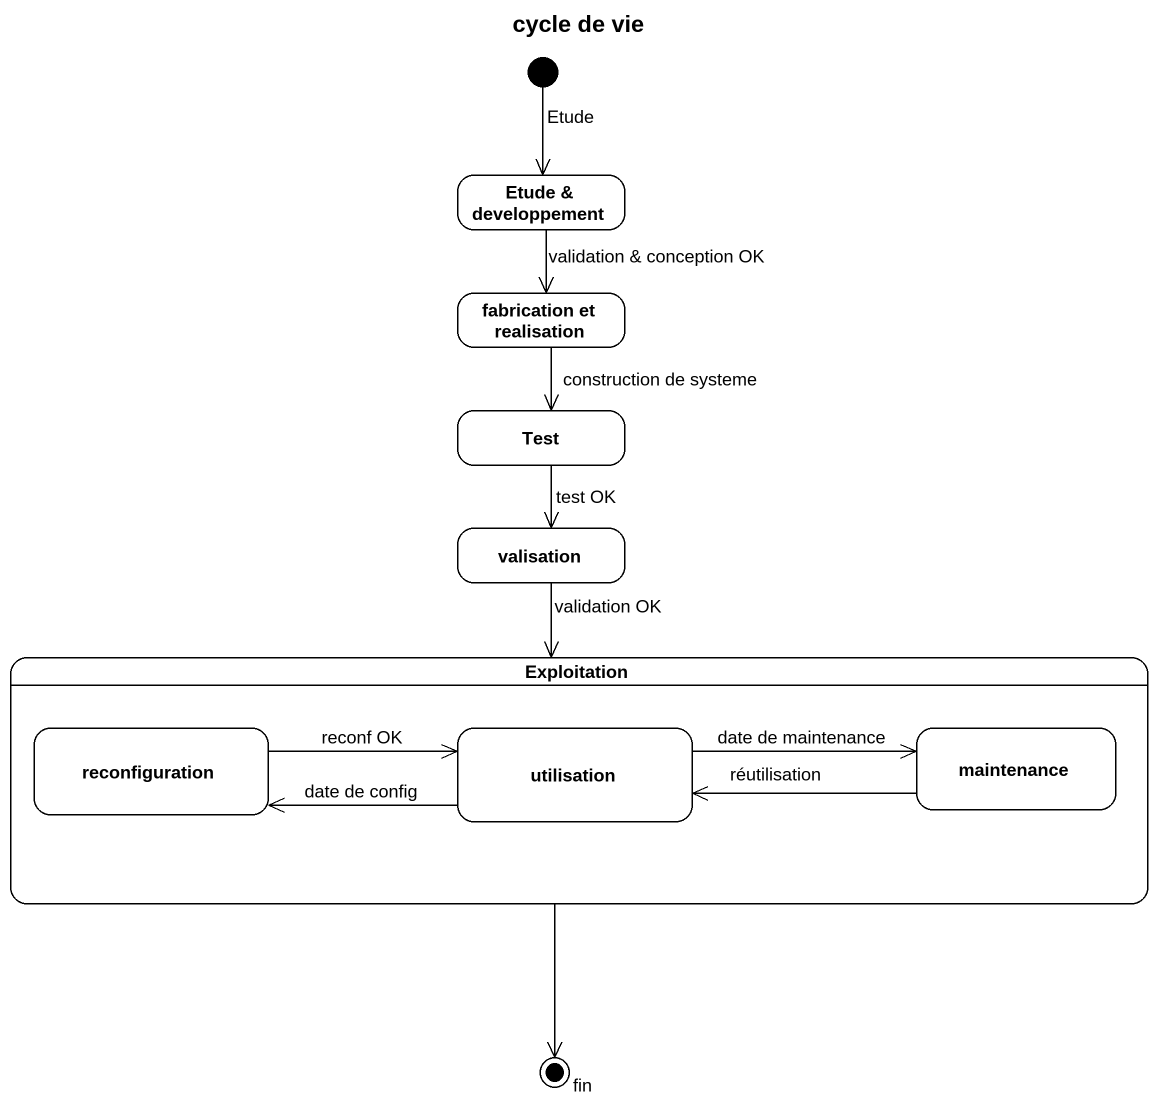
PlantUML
@startuml
title cycle de vie
hide empty description
state "Etude & developpement" as Etude_developpement
state "fabrication et realisation" as fabrication_et_realisation
state Test
state valisation
state Exploitation {
  state reconfiguration
  state utilisation
  state maintenance
}
[*] --> Etude_developpement : Etude
Etude_developpement --> fabrication_et_realisation : validation & conception OK
fabrication_et_realisation --> Test : construction de systeme
Test --> valisation : test OK
valisation --> Exploitation : validation OK
reconfiguration -right-> utilisation : reconf OK
utilisation -left-> reconfiguration : date de config
utilisation -right-> maintenance : date de maintenance
maintenance -left-> utilisation : réutilisation
Exploitation --> [*] : fin
@enduml
